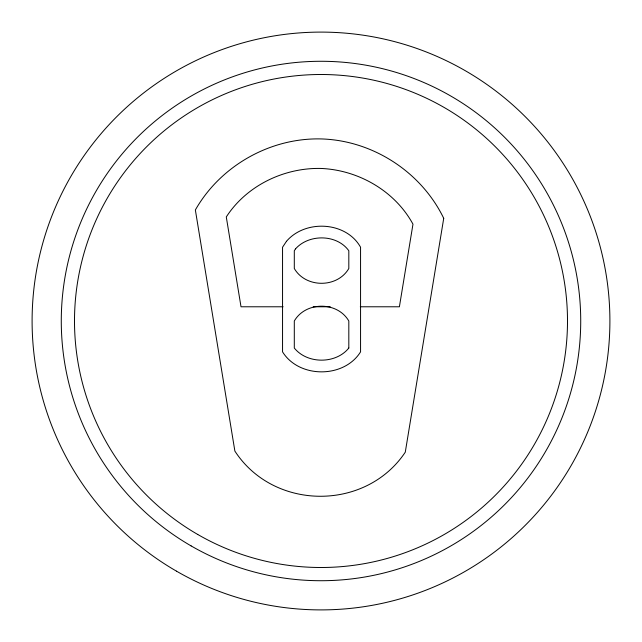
<?xml version="1.0" encoding="UTF-8"?>
<svg xmlns="http://www.w3.org/2000/svg" width="642" height="642" viewBox="0 0 642 642"><rect width="100%" height="100%" fill="white"/><g stroke="black" fill="none" stroke-linecap="round" stroke-linejoin="round"><path stroke-width="0.96" d="M283.114 306.78L241.015 306.78L226.289 216.948C246.552 185.602 284.061 167.546 321.08 168.453C358.477 170.034 394.982 191.035 412.975 224.178L399.396 306.78L360.298 306.78M313.184 306.78L330.229 306.78M443.726 218.328L405.279 452.177C365.739 511.441 273.661 510.847 234.876 451.085L195.361 209.966C220.696 165.435 270.868 137.316 322.075 138.953C373.275 140.767 421.441 172.192 443.726 218.328M286.468 241.312L282.552 247.226L282.552 351.864C299.1 378.507 344.016 378.507 360.563 351.864L360.563 247.226C346.102 221.362 305.295 219.299 286.468 241.312M295.585 248.815L294.301 250.757L294.301 268.5C305.736 288.226 337.379 288.226 348.815 268.5L348.815 250.757C336.906 234.121 308.995 233.792 295.585 248.815M348.815 348.028C335.862 364.191 307.261 364.191 294.301 348.028L294.301 321C305.736 301.275 337.379 301.275 348.815 321L348.815 348.028M191.139 545.925A259.721 259.721 0 0 0 580.721 321A259.721 259.721 0 0 0 191.139 96.075A259.721 259.721 0 0 0 191.139 545.925M176.55 571.195A288.9 288.9 0 0 0 609.9 321A288.9 288.9 0 0 0 176.55 70.805A288.9 288.9 0 0 0 176.55 571.195M197.752 534.473A246.496 246.496 0 0 0 567.496 321A246.496 246.496 0 0 0 197.752 107.527A246.496 246.496 0 0 0 197.752 534.473"/></g></svg>
